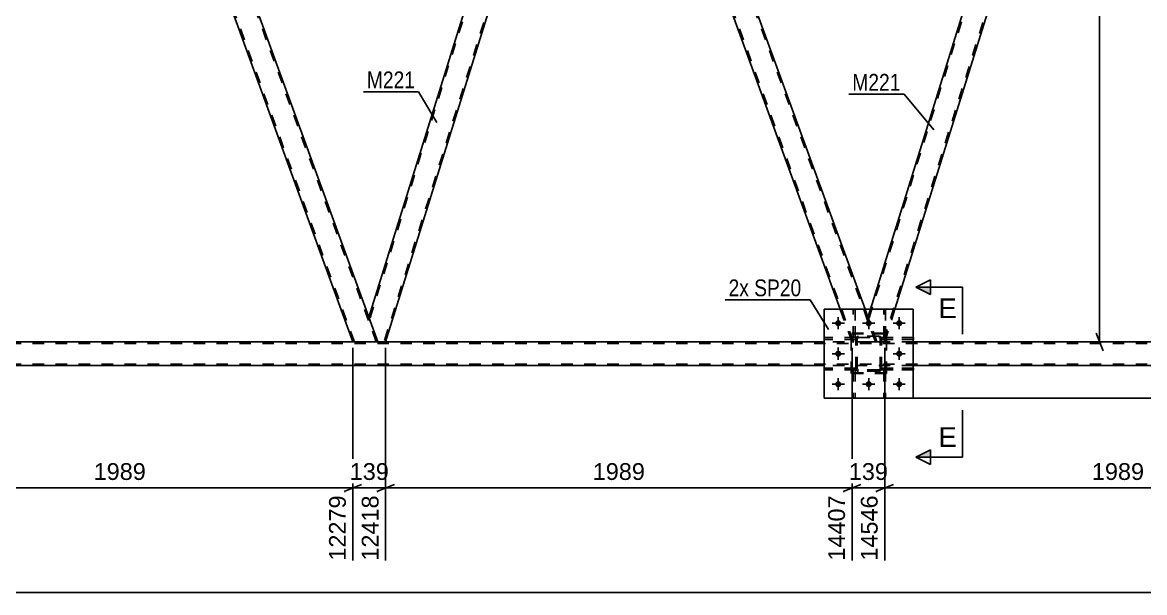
# Model space of a CAD drawing. Header units: millimetres. Extents: x -57 to 784, y -422 to 172.
# Drawn here: x 478.4 to 669.8, y -166.8 to -69.5 of the extents above; entities that cross this region are included whole.
import ezdxf

# ---------------------------------------------------------------- set-up
doc = ezdxf.new("R2010")
doc.units = ezdxf.units.MM
doc.linetypes.add('DXK_LINE_DOT2', pattern=[3.9198, 1.9599, -1.9599])
doc.linetypes.add('DXK_LINE_DOT3', pattern=[5.9187, 2.979, -0.9799, 0.9799, -0.9799])
doc.styles.add('Arial', font='ARIAL.TTF', dxfattribs={"height": 0.2})
doc.styles.add('Arial Narrow', font='ARIALN.TTF', dxfattribs={"height": 0.2})

# ---------------------------------------------------------------- blocks, each defined once
blk = doc.blocks.new('Part-122571766-3527 - 3505')
at = {"color": 7, "linetype": 'DXK_LINE_DOT2'}
for p, q in [((624.97, -128.76), (624.97, -128.44)), ((624.97, -128.44), (630.37, -128.44)), ((630.37, -128.76), (624.97, -128.76)), ((625.57, -128.76), (625.57, -128.44)), ((630.37, -128.44), (630.37, -128.76))]:
    blk.add_line(p, q, dxfattribs=at)
blk = doc.blocks.new('Part-122571766-3534 - 3505')
at = {"color": 7, "linetype": 'DXK_LINE_DOT2'}
for p, q in [((620.56, -128.44), (615.17, -128.44)), ((615.17, -128.44), (615.17, -128.76)), ((620.56, -128.76), (615.17, -128.76)), ((619.96, -128.76), (619.96, -128.44)), ((620.56, -128.76), (620.56, -128.44))]:
    blk.add_line(p, q, dxfattribs=at)
blk = doc.blocks.new('Part-122571766-3535 - 3505')
at = {"color": 7, "linetype": 'DXK_LINE_DOT2'}
for p, q in [((620.56, -123.24), (615.17, -123.24)), ((615.17, -123.24), (615.17, -123.56)), ((620.56, -123.56), (615.17, -123.56)), ((619.96, -123.56), (619.96, -123.24)), ((620.56, -123.56), (620.56, -123.24))]:
    blk.add_line(p, q, dxfattribs=at)
blk = doc.blocks.new('Part-122571766-3536 - 3505')
at = {"color": 7, "linetype": 'DXK_LINE_DOT2'}
for p, q in [((630.37, -128.44), (624.97, -128.44)), ((624.97, -128.44), (624.97, -128.76)), ((624.97, -128.76), (630.37, -128.76)), ((625.57, -128.76), (625.57, -128.44)), ((630.37, -128.76), (630.37, -128.44))]:
    blk.add_line(p, q, dxfattribs=at)
blk = doc.blocks.new('Part-122571766-3537 - 3505')
at = {"color": 7, "linetype": 'DXK_LINE_DOT2'}
for p, q in [((630.37, -123.24), (624.97, -123.24)), ((624.97, -123.24), (624.97, -123.56)), ((624.97, -123.56), (630.37, -123.56)), ((625.57, -123.56), (625.57, -123.24)), ((630.37, -123.56), (630.37, -123.24))]:
    blk.add_line(p, q, dxfattribs=at)
blk = doc.blocks.new('Part-122571766-3538 - 3505')
at = {"color": 7, "linetype": 'DXK_LINE_DOT2'}
for p, q in [((620.56, -123.24), (615.17, -123.24)), ((615.17, -123.56), (615.17, -123.24)), ((620.56, -123.56), (615.17, -123.56)), ((619.96, -123.56), (619.96, -123.24)), ((620.56, -123.24), (620.56, -123.56))]:
    blk.add_line(p, q, dxfattribs=at)
blk = doc.blocks.new('Part-122571766-3540 - 3505')
at = {"color": 7, "linetype": 'DXK_LINE_DOT2'}
for p, q in [((620.44, -128.77), (620.12, -128.77)), ((620.12, -128.77), (620.12, -133.6)), ((620.12, -129.37), (620.44, -129.37)), ((620.44, -128.77), (620.44, -133.6)), ((620.12, -133.6), (620.44, -133.6))]:
    blk.add_line(p, q, dxfattribs=at)
blk = doc.blocks.new('Part-122571766-3541 - 3505')
at = {"color": 2, "linetype": 'Continuous'}
for p, q in [((625.32, -118.4), (625.32, -118.4)), ((625.64, -118.4), (625.32, -118.4)), ((625.64, -118.4), (625.64, -118.4))]:
    blk.add_line(p, q, dxfattribs=at)
at = {"color": 7, "linetype": 'DXK_LINE_DOT2'}
for p, q in [((625.32, -123.25), (625.32, -118.4)), ((625.64, -123.25), (625.64, -118.4)), ((625.32, -122.65), (625.64, -122.65)), ((625.64, -123.25), (625.32, -123.25))]:
    blk.add_line(p, q, dxfattribs=at)
blk = doc.blocks.new('Part-122571766-3542 - 3505')
at = {"color": 2, "linetype": 'Continuous'}
for p, q in [((620.12, -118.4), (620.12, -118.4)), ((620.44, -118.4), (620.12, -118.4)), ((620.44, -118.4), (620.44, -118.4))]:
    blk.add_line(p, q, dxfattribs=at)
at = {"color": 7, "linetype": 'DXK_LINE_DOT2'}
for p, q in [((620.12, -123.25), (620.12, -118.4)), ((620.44, -123.25), (620.44, -118.4)), ((620.12, -122.65), (620.44, -122.65)), ((620.44, -123.25), (620.12, -123.25))]:
    blk.add_line(p, q, dxfattribs=at)
blk = doc.blocks.new('Part-122571766-3543 - 3505')
at = {"color": 7, "linetype": 'DXK_LINE_DOT2'}
for p, q in [((620.56, -128.44), (615.17, -128.44)), ((615.17, -128.76), (615.17, -128.44)), ((620.56, -128.76), (615.17, -128.76)), ((619.96, -128.76), (619.96, -128.44)), ((620.56, -128.44), (620.56, -128.76))]:
    blk.add_line(p, q, dxfattribs=at)
blk = doc.blocks.new('Part-122571766-3979 - 3505')
at = {"color": 7, "linetype": 'DXK_LINE_DOT2'}
for p, q in [((717.3, -124.24), (43.63, -124.24)), ((540.35, -124), (534.77, -124)), ((630.36, -124), (615.16, -124)), ((717.3, -127.76), (43.63, -127.76)), ((630.36, -128), (615.16, -128))]:
    blk.add_line(p, q, dxfattribs=at)
at = {"color": 2, "linetype": 'Continuous'}
for p, q in [((534.77, -124), (460.1, -124)), ((615.16, -124), (540.35, -124)), ((705.04, -124), (630.36, -124)), ((615.16, -128), (460.1, -128)), ((717.3, -128), (630.36, -128))]:
    blk.add_line(p, q, dxfattribs=at)
blk = doc.blocks.new('Part-122571766-3550 - 3505')
at = {"color": 7, "linetype": 'DXK_LINE_DOT2'}
for p, q in [((625.32, -123.25), (625.32, -118.4)), ((625.32, -118.4), (625.64, -118.4)), ((625.64, -118.4), (625.64, -123.25)), ((625.32, -122.65), (625.64, -122.65)), ((625.64, -123.25), (625.32, -123.25))]:
    blk.add_line(p, q, dxfattribs=at)
blk = doc.blocks.new('Part-122571766-3556 - 3505')
at = {"color": 7, "linetype": 'DXK_LINE_DOT2'}
for p, q in [((624.97, -123.56), (624.97, -123.24)), ((624.97, -123.24), (630.37, -123.24)), ((630.37, -123.56), (624.97, -123.56)), ((625.57, -123.56), (625.57, -123.24)), ((630.37, -123.24), (630.37, -123.56))]:
    blk.add_line(p, q, dxfattribs=at)
blk = doc.blocks.new('Part-122571766-3672 - 3505')
at = {"color": 2, "linetype": 'Continuous'}
for p, q in [((494.63, -2), (490.37, -2)), ((494.63, -2), (537.48, -119.75)), ((534.77, -124), (491.92, -6.25)), ((538.99, -124), (534.77, -124)), ((539.03, -124), (538.99, -124))]:
    blk.add_line(p, q, dxfattribs=at)
at = {"color": 7, "linetype": 'DXK_LINE_DOT2'}
for p, q in [((490.37, -2), (491.92, -6.25)), ((535.03, -124), (490.62, -2)), ((490.62, -2), (490.64, -2)), ((538.77, -124), (494.37, -2)), ((539.03, -124), (537.48, -119.75)), ((535.03, -124), (535.05, -124))]:
    blk.add_line(p, q, dxfattribs=at)
blk = doc.blocks.new('Part-122571766-3561 - 3505')
at = {"color": 7, "linetype": 'DXK_LINE_DOT2'}
for p, q in [((615.16, -133.6), (615.16, -118.4)), ((615.16, -118.4), (630.36, -118.4)), ((630.36, -118.4), (630.36, -133.6)), ((630.36, -133.6), (615.16, -133.6))]:
    blk.add_line(p, q, dxfattribs=at)
blk = doc.blocks.new('Part-122571766-3683 - 3505')
at = {"color": 7, "linetype": 'DXK_LINE_DOT2'}
for p, q in [((620.56, -123.48), (620.6, -123.3)), ((620.6, -123.3), (620.56, -123.48)), ((620.56, -128.52), (620.56, -123.48)), ((620.8, -123.48), (620.82, -123.39)), ((620.8, -128.52), (620.8, -123.48)), ((620.82, -123.39), (620.88, -123.31)), ((620.86, -123.04), (621.04, -123)), ((621.04, -123), (620.86, -123.04)), ((620.88, -123.31), (620.95, -123.26)), ((620.95, -123.26), (621.04, -123.24)), ((624.48, -123), (621.04, -123)), ((621.04, -123.24), (624.48, -123.24)), ((624.48, -123), (624.67, -123.04)), ((624.67, -123.04), (624.48, -123)), ((624.48, -123.24), (624.58, -123.26)), ((624.58, -123.26), (624.65, -123.31)), ((624.65, -123.31), (624.71, -123.39)), ((624.71, -123.39), (624.72, -123.48)), ((624.72, -128.52), (624.72, -123.48)), ((624.93, -123.3), (624.96, -123.48)), ((624.96, -123.48), (624.93, -123.3)), ((624.96, -128.52), (624.96, -123.48)), ((620.6, -128.71), (620.56, -128.52)), ((620.56, -128.52), (620.6, -128.71)), ((620.82, -128.62), (620.8, -128.52)), ((620.88, -128.69), (620.82, -128.62)), ((621.04, -129), (620.86, -128.97)), ((620.86, -128.97), (621.04, -129)), ((620.95, -128.75), (620.88, -128.69)), ((621.04, -128.76), (620.95, -128.75)), ((624.48, -128.76), (621.04, -128.76)), ((624.48, -129), (621.04, -129)), ((624.58, -128.75), (624.48, -128.76)), ((624.67, -128.97), (624.48, -129)), ((624.48, -129), (624.67, -128.97)), ((624.65, -128.69), (624.58, -128.75)), ((624.71, -128.62), (624.65, -128.69)), ((624.72, -128.52), (624.71, -128.62)), ((624.96, -128.52), (624.93, -128.71)), ((624.93, -128.71), (624.96, -128.52))]:
    blk.add_line(p, q, dxfattribs=at)
at = {"color": 7, "linetype": 'DXK_LINE_DOT3'}
blk.add_line((622.76, -126), (622.76, -126), dxfattribs=at)
at = {"color": 7, "linetype": 'DXK_LINE_DOT2'}
for centre, start, end in [((621.04, -123.48), 112.5, 157.5), ((621.04, -123.48), 112.5, 157.5), ((624.48, -123.48), 22.5, 67.5), ((624.48, -123.48), 22.5, 67.5), ((621.04, -128.52), 202.5, 247.5), ((621.04, -128.52), 202.5, 247.5), ((624.48, -128.52), 292.5, 337.5), ((624.48, -128.52), 292.5, 337.5)]:
    blk.add_arc(centre, 0.48, start, end, dxfattribs=at)
blk = doc.blocks.new('Part-122571766-3566 - 3505')
at = {"color": 2, "linetype": 'Continuous'}
for p, q in [((615.16, -118.4), (615.16, -133.6)), ((630.36, -118.4), (615.16, -118.4)), ((630.36, -133.6), (630.36, -118.4)), ((615.16, -133.6), (630.36, -133.6))]:
    blk.add_line(p, q, dxfattribs=at)
blk = doc.blocks.new('Part-122571766-3604 - 3505')
at = {"color": 7, "linetype": 'DXK_LINE_DOT2'}
for p, q in [((620.56, -123.48), (620.6, -123.3)), ((620.6, -123.3), (620.56, -123.48)), ((620.56, -128.52), (620.56, -123.48)), ((620.8, -123.48), (620.82, -123.39)), ((620.8, -128.52), (620.8, -123.48)), ((620.82, -123.39), (620.88, -123.31)), ((620.86, -123.04), (621.04, -123)), ((621.04, -123), (620.86, -123.04)), ((620.88, -123.31), (620.95, -123.26)), ((620.95, -123.26), (621.04, -123.24)), ((624.48, -123), (621.04, -123)), ((621.04, -123.24), (624.48, -123.24)), ((624.48, -123), (624.67, -123.04)), ((624.67, -123.04), (624.48, -123)), ((624.48, -123.24), (624.58, -123.26)), ((624.58, -123.26), (624.65, -123.31)), ((624.65, -123.31), (624.71, -123.39)), ((624.71, -123.39), (624.72, -123.48)), ((624.72, -128.52), (624.72, -123.48)), ((624.93, -123.3), (624.96, -123.48)), ((624.96, -123.48), (624.93, -123.3)), ((624.96, -128.52), (624.96, -123.48)), ((620.6, -128.71), (620.56, -128.52)), ((620.56, -128.52), (620.6, -128.71)), ((620.82, -128.62), (620.8, -128.52)), ((620.88, -128.69), (620.82, -128.62)), ((621.04, -129), (620.86, -128.97)), ((620.86, -128.97), (621.04, -129)), ((620.95, -128.75), (620.88, -128.69)), ((621.04, -128.76), (620.95, -128.75)), ((624.48, -128.76), (621.04, -128.76)), ((624.48, -129), (621.04, -129)), ((624.58, -128.75), (624.48, -128.76)), ((624.67, -128.97), (624.48, -129)), ((624.48, -129), (624.67, -128.97)), ((624.65, -128.69), (624.58, -128.75)), ((624.71, -128.62), (624.65, -128.69)), ((624.72, -128.52), (624.71, -128.62)), ((624.96, -128.52), (624.93, -128.71)), ((624.93, -128.71), (624.96, -128.52))]:
    blk.add_line(p, q, dxfattribs=at)
at = {"color": 7, "linetype": 'DXK_LINE_DOT3'}
blk.add_line((622.76, -126), (622.76, -126), dxfattribs=at)
at = {"color": 7, "linetype": 'DXK_LINE_DOT2'}
for centre, start, end in [((621.04, -123.48), 112.5, 157.5), ((621.04, -123.48), 112.5, 157.5), ((624.48, -123.48), 22.5, 67.5), ((624.48, -123.48), 22.5, 67.5), ((621.04, -128.52), 202.5, 247.5), ((621.04, -128.52), 202.5, 247.5), ((624.48, -128.52), 292.5, 337.5), ((624.48, -128.52), 292.5, 337.5)]:
    blk.add_arc(centre, 0.48, start, end, dxfattribs=at)
blk = doc.blocks.new('Part-122571766-3675 - 3505')
at = {"color": 7, "linetype": 'DXK_LINE_DOT2'}
for p, q in [((625.64, -128.77), (625.32, -128.77)), ((625.32, -128.77), (625.32, -133.6)), ((625.32, -129.37), (625.64, -129.37)), ((625.64, -128.77), (625.64, -133.6)), ((625.32, -133.6), (625.64, -133.6))]:
    blk.add_line(p, q, dxfattribs=at)
blk = doc.blocks.new('Part-122571766-3682 - 3505')
at = {"color": 7, "linetype": 'DXK_LINE_DOT2'}
for p, q in [((625.77, -122.47), (619.77, -122.47)), ((619.77, -129.27), (619.77, -122.47)), ((625.77, -129.27), (625.77, -122.47)), ((625.77, -129.27), (619.77, -129.27))]:
    blk.add_line(p, q, dxfattribs=at)
blk = doc.blocks.new('Part-122571766-3684 - 3505')
at = {"color": 7, "linetype": 'DXK_LINE_DOT2'}
for p, q in [((625.32, -128.77), (625.64, -128.77)), ((625.32, -128.77), (625.32, -133.6)), ((625.32, -129.37), (625.64, -129.37)), ((625.64, -128.77), (625.64, -133.6)), ((625.64, -133.6), (625.32, -133.6))]:
    blk.add_line(p, q, dxfattribs=at)
blk = doc.blocks.new('Part-122571766-3685 - 3505')
at = {"color": 7, "linetype": 'DXK_LINE_DOT2'}
for p, q in [((620.12, -128.77), (620.44, -128.77)), ((620.12, -128.77), (620.12, -133.6)), ((620.12, -129.37), (620.44, -129.37)), ((620.44, -128.77), (620.44, -133.6)), ((620.44, -133.6), (620.12, -133.6))]:
    blk.add_line(p, q, dxfattribs=at)
blk = doc.blocks.new('Part-122571766-3687 - 3505')
at = {"color": 7, "linetype": 'DXK_LINE_DOT2'}
for p, q in [((620.12, -123.25), (620.12, -118.4)), ((620.12, -118.4), (620.44, -118.4)), ((620.44, -118.4), (620.44, -123.25)), ((620.12, -122.65), (620.44, -122.65)), ((620.44, -123.25), (620.12, -123.25))]:
    blk.add_line(p, q, dxfattribs=at)
blk = doc.blocks.new('Part-122571766-3698 - 3505')
at = {"color": 7, "linetype": 'DXK_LINE_DOT2'}
for p, q in [((664.89, -2), (660.64, -2)), ((662.18, -6.25), (660.64, -2)), ((705.3, -124), (660.89, -2)), ((709.04, -124), (664.64, -2)), ((665.04, -2.4), (664.89, -2)), ((705.3, -124), (705.32, -124))]:
    blk.add_line(p, q, dxfattribs=at)
at = {"color": 2, "linetype": 'Continuous'}
for p, q in [((709.3, -124), (665.04, -2.4)), ((705.04, -124), (662.18, -6.25)), ((709.26, -124), (705.04, -124)), ((709.3, -124), (709.26, -124))]:
    blk.add_line(p, q, dxfattribs=at)
blk = doc.blocks.new('Part-122571766-3717 - 3505')
at = {"color": 2, "linetype": 'Continuous'}
for p, q in [((574.19, -2), (537.48, -119.75)), ((574.22, -2), (574.19, -2)), ((575.65, -2.4), (577.05, -6.25)), ((577.05, -6.25), (540.35, -124)), ((539.03, -124), (537.48, -119.75)), ((539.03, -124), (539.85, -124)), ((540.31, -124), (539.85, -124)), ((540.35, -124), (540.31, -124))]:
    blk.add_line(p, q, dxfattribs=at)
at = {"color": 7, "linetype": 'DXK_LINE_DOT2'}
for p, q in [((574.44, -2), (537.62, -120.12)), ((574.22, -2), (574.22, -2)), ((574.22, -2), (575.5, -2)), ((575.65, -2.4), (575.5, -2)), ((576.92, -5.88), (540.1, -124)), ((539.85, -124), (540.2, -124))]:
    blk.add_line(p, q, dxfattribs=at)
blk = doc.blocks.new('Part-122571766-3743 - 3505')
at = {"color": 7, "linetype": 'DXK_LINE_DOT2'}
for p, q in [((579.76, -2), (575.5, -2)), ((577.05, -6.25), (575.5, -2)), ((620.16, -124), (575.76, -2)), ((623.91, -124), (579.5, -2)), ((579.91, -2.4), (579.76, -2)), ((619.91, -124), (617.87, -118.4)), ((624.16, -124), (622.13, -118.4)), ((624.16, -124), (619.91, -124))]:
    blk.add_line(p, q, dxfattribs=at)
at = {"color": 2, "linetype": 'Continuous'}
for p, q in [((622.13, -118.4), (579.91, -2.4)), ((617.87, -118.4), (577.05, -6.25))]:
    blk.add_line(p, q, dxfattribs=at)
blk = doc.blocks.new('Part-122571766-3812 - 3505')
at = {"color": 7, "linetype": 'DXK_LINE_DOT2'}
for p, q in [((659.57, -2), (622.75, -120.12)), ((659.32, -2), (659.2, -2.4)), ((660.64, -2), (659.32, -2)), ((660.78, -2.4), (660.64, -2)), ((662.05, -5.88), (625.23, -124)), ((623.04, -118.4), (622.62, -119.75)), ((627.23, -118.4), (625.48, -124)), ((624.16, -124), (622.62, -119.75)), ((625.48, -124), (624.16, -124))]:
    blk.add_line(p, q, dxfattribs=at)
at = {"color": 2, "linetype": 'Continuous'}
for p, q in [((659.2, -2.4), (623.04, -118.4)), ((660.78, -2.4), (662.18, -6.25)), ((662.18, -6.25), (627.23, -118.4))]:
    blk.add_line(p, q, dxfattribs=at)
blk = doc.blocks.new('Part-122571766-3832 - 3505')
at = {"color": 7, "linetype": 'DXK_LINE_DOT2'}
for p, q in [((489.3, -2), (452.48, -120.12)), ((491.78, -5.88), (454.96, -124)), ((452.77, -118.4), (452.35, -119.75)), ((456.96, -118.4), (455.21, -124)), ((453.9, -124), (452.35, -119.75)), ((455.21, -124), (453.9, -124))]:
    blk.add_line(p, q, dxfattribs=at)
at = {"color": 2, "linetype": 'Continuous'}
for p, q in [((489.05, -2), (452.77, -118.4)), ((490.37, -2), (489.05, -2)), ((491.92, -6.25), (490.37, -2)), ((491.92, -6.25), (456.96, -118.4))]:
    blk.add_line(p, q, dxfattribs=at)
blk = doc.blocks.new('Part-122571766-3980 - 3505')
at = {"color": 7, "linetype": 'DXK_LINE_DOT2'}
for p, q in [((625.77, -122.6), (619.77, -122.6)), ((619.77, -129.4), (619.77, -122.6)), ((625.77, -129.4), (625.77, -122.6)), ((625.77, -129.4), (619.77, -129.4))]:
    blk.add_line(p, q, dxfattribs=at)
blk = doc.blocks.new('Bolt-122571766-4056 - 3505')
at = {"color": 1, "linetype": 'Continuous'}
for p, q in [((617.56, -119.76), (617.56, -120.46)), ((622.76, -119.76), (622.76, -120.46)), ((627.96, -119.76), (627.96, -120.46)), ((616.52, -120.8), (617.22, -120.8)), ((617.56, -121.84), (617.56, -121.15)), ((618.6, -120.8), (617.91, -120.8)), ((621.72, -120.8), (622.42, -120.8)), ((622.76, -121.84), (622.76, -121.15)), ((623.8, -120.8), (623.11, -120.8)), ((626.92, -120.8), (627.62, -120.8)), ((627.96, -121.84), (627.96, -121.15)), ((629, -120.8), (628.31, -120.8)), ((616.52, -126), (617.22, -126)), ((617.56, -124.96), (617.56, -125.66)), ((618.6, -126), (617.91, -126)), ((626.92, -126), (627.62, -126)), ((627.96, -124.96), (627.96, -125.66)), ((629, -126), (628.31, -126)), ((617.56, -127.04), (617.56, -126.35)), ((627.96, -127.04), (627.96, -126.35)), ((616.52, -131.2), (617.22, -131.2)), ((617.56, -130.16), (617.56, -130.86)), ((617.56, -132.24), (617.56, -131.55)), ((618.6, -131.2), (617.91, -131.2)), ((621.72, -131.2), (622.42, -131.2)), ((622.76, -130.16), (622.76, -130.86)), ((622.76, -132.24), (622.76, -131.55)), ((623.8, -131.2), (623.11, -131.2)), ((626.92, -131.2), (627.62, -131.2)), ((627.96, -130.16), (627.96, -130.86)), ((627.96, -132.24), (627.96, -131.55)), ((629, -131.2), (628.31, -131.2))]:
    blk.add_line(p, q, dxfattribs=at)
blk = doc.blocks.new('Bolt-122571766-4057 - 3505')
at = {"linetype": 'Continuous'}
for points in [[(618.08, -120.8, -1), (617.04, -120.8, -1)], [(623.28, -120.8, -1), (622.24, -120.8, -1)], [(628.48, -120.8, -1), (627.44, -120.8, -1)], [(618.08, -126, -1), (617.04, -126, -1)], [(628.48, -126, -1), (627.44, -126, -1)], [(618.08, -131.2, -1), (617.04, -131.2, -1)], [(623.28, -131.2, -1), (622.24, -131.2, -1)], [(628.48, -131.2, -1), (627.44, -131.2, -1)]]:
    blk.add_hatch(color=1, dxfattribs=at).paths.add_polyline_path(points)
at = {"color": 1, "linetype": 'Continuous'}
for p, q in [((617.56, -119.76), (617.56, -121.84)), ((622.76, -119.76), (622.76, -121.84)), ((627.96, -119.76), (627.96, -121.84)), ((618.6, -120.8), (616.52, -120.8)), ((623.8, -120.8), (621.72, -120.8)), ((629, -120.8), (626.92, -120.8)), ((618.6, -126), (616.52, -126)), ((617.56, -124.96), (617.56, -127.04)), ((629, -126), (626.92, -126)), ((627.96, -124.96), (627.96, -127.04)), ((618.6, -131.2), (616.52, -131.2)), ((617.56, -130.16), (617.56, -132.24)), ((623.8, -131.2), (621.72, -131.2)), ((622.76, -130.16), (622.76, -132.24)), ((629, -131.2), (626.92, -131.2)), ((627.96, -130.16), (627.96, -132.24))]:
    blk.add_line(p, q, dxfattribs=at)
blk = doc.blocks.new('StraightDimension-122571766-4910 - 3505')
at = {"color": 7, "linetype": 'Continuous'}
for p, q in [((692.92, 17.6), (754.89, 17.6)), ((753.09, 16.1), (751.89, 19.1)), ((752.49, -133.6), (752.49, 17.6)), ((623.76, -133.6), (754.89, -133.6)), ((751.89, -132.1), (753.09, -135.1))]:
    blk.add_line(p, q, dxfattribs=at)
at = {"color": 0}
blk.add_wipeout([(751.74, -52.96), (747.54, -52.96), (747.54, -63.05), (751.74, -63.05)], dxfattribs=at)
at = {"color": 3, "style": 'Arial'}
blk.add_text('3780', height=2.865, rotation=90.0002, dxfattribs=at).set_placement((751.14, -62.45))
blk = doc.blocks.new('StraightDimension-122571766-5144 - 3505')
at = {"color": 7, "linetype": 'Continuous'}
for p, q in [((455.21, -125), (455.21, -161.31)), ((534.77, -125), (534.77, -161.31)), ((456.71, -148.29), (453.71, -149.49)), ((455.21, -148.89), (534.77, -148.89)), ((533.27, -149.49), (536.27, -148.29))]:
    blk.add_line(p, q, dxfattribs=at)
at = {"color": 0}
blk.add_wipeout([(500.04, -148.14), (500.04, -143.94), (489.95, -143.94), (489.95, -148.14)], dxfattribs=at)
at = {"color": 0, "linetype": 'Continuous'}
blk.add_wipeout([(534.17, -149.59), (529.97, -149.59), (529.97, -161.91), (534.17, -161.91)], dxfattribs=at)
at = {"color": 3, "style": 'Arial'}
blk.add_text('1989', height=2.865, dxfattribs=at).set_placement((490.55, -147.54))
at = {"color": 3, "linetype": 'Continuous', "style": 'Arial'}
blk.add_text('12279', height=2.865, rotation=90.0002, dxfattribs=at).set_placement((533.57, -161.31))
blk = doc.blocks.new('StraightDimension-122571766-4899 - 3505')
at = {"color": 7, "linetype": 'Continuous'}
blk.add_line((-0.64, -166.75), (726.56, -166.75), dxfattribs=at)
blk = doc.blocks.new('StraightDimension-122571766-5160 - 3505')
at = {"color": 7, "linetype": 'Continuous'}
for p, q in [((534.77, -125), (534.77, -161.31)), ((540.35, -125), (540.35, -161.31)), ((533.27, -149.49), (536.27, -148.29)), ((534.77, -148.89), (540.35, -148.89)), ((541.85, -148.29), (538.85, -149.49))]:
    blk.add_line(p, q, dxfattribs=at)
at = {"color": 0}
blk.add_wipeout([(541.5, -148.14), (541.5, -143.94), (533.63, -143.94), (533.63, -148.14)], dxfattribs=at)
at = {"color": 0, "linetype": 'Continuous'}
blk.add_wipeout([(539.75, -149.59), (535.55, -149.59), (535.55, -161.91), (539.75, -161.91)], dxfattribs=at)
at = {"color": 3, "style": 'Arial'}
blk.add_text('139', height=2.865, dxfattribs=at).set_placement((534.23, -147.54))
at = {"color": 3, "linetype": 'Continuous', "style": 'Arial'}
blk.add_text('12418', height=2.865, rotation=90.0002, dxfattribs=at).set_placement((539.15, -161.31))
blk = doc.blocks.new('StraightDimension-122571766-5176 - 3505')
at = {"color": 7, "linetype": 'Continuous'}
for p, q in [((540.35, -125), (540.35, -161.31)), ((619.91, -125), (619.91, -161.31)), ((541.85, -148.29), (538.85, -149.49)), ((540.35, -148.89), (619.91, -148.89)), ((618.41, -149.49), (621.41, -148.29))]:
    blk.add_line(p, q, dxfattribs=at)
at = {"color": 0}
blk.add_wipeout([(585.18, -148.14), (585.18, -143.94), (575.08, -143.94), (575.08, -148.14)], dxfattribs=at)
at = {"color": 0, "linetype": 'Continuous'}
blk.add_wipeout([(619.31, -149.59), (615.11, -149.59), (615.11, -161.91), (619.31, -161.91)], dxfattribs=at)
at = {"color": 3, "style": 'Arial'}
blk.add_text('1989', height=2.865, dxfattribs=at).set_placement((575.68, -147.54))
at = {"color": 3, "linetype": 'Continuous', "style": 'Arial'}
blk.add_text('14407', height=2.865, rotation=90.0002, dxfattribs=at).set_placement((618.71, -161.31))
blk = doc.blocks.new('StraightDimension-122571766-4402 - 3505')
at = {"color": 7, "linetype": 'Continuous'}
for p, q in [((662.13, -124), (662.13, -2)), ((714.13, -124), (659.28, -124)), ((661.53, -122.5), (662.73, -125.5))]:
    blk.add_line(p, q, dxfattribs=at)
blk = doc.blocks.new('StraightDimension-122571766-5192 - 3505')
at = {"color": 7, "linetype": 'Continuous'}
for p, q in [((619.91, -125), (619.91, -161.31)), ((625.48, -125), (625.48, -161.31)), ((618.41, -149.49), (621.41, -148.29)), ((619.91, -148.89), (625.48, -148.89)), ((626.98, -148.29), (623.98, -149.49))]:
    blk.add_line(p, q, dxfattribs=at)
at = {"color": 0}
blk.add_wipeout([(626.63, -148.14), (626.63, -143.94), (618.76, -143.94), (618.76, -148.14)], dxfattribs=at)
at = {"color": 0, "linetype": 'Continuous'}
blk.add_wipeout([(624.88, -149.59), (620.68, -149.59), (620.68, -161.91), (624.88, -161.91)], dxfattribs=at)
at = {"color": 3, "style": 'Arial'}
blk.add_text('139', height=2.865, dxfattribs=at).set_placement((619.36, -147.54))
at = {"color": 3, "linetype": 'Continuous', "style": 'Arial'}
blk.add_text('14546', height=2.865, rotation=90.0002, dxfattribs=at).set_placement((624.28, -161.31))
blk = doc.blocks.new('StraightDimension-122571766-5208 - 3505')
at = {"color": 7, "linetype": 'Continuous'}
for p, q in [((625.48, -125), (625.48, -161.31)), ((705.04, -125), (705.04, -161.31)), ((626.98, -148.29), (623.98, -149.49)), ((625.48, -148.89), (705.04, -148.89)), ((703.54, -149.49), (706.54, -148.29))]:
    blk.add_line(p, q, dxfattribs=at)
at = {"color": 0}
blk.add_wipeout([(670.31, -148.14), (670.31, -143.94), (660.22, -143.94), (660.22, -148.14)], dxfattribs=at)
at = {"color": 0, "linetype": 'Continuous'}
blk.add_wipeout([(704.44, -149.59), (700.24, -149.59), (700.24, -161.91), (704.44, -161.91)], dxfattribs=at)
at = {"color": 3, "style": 'Arial'}
blk.add_text('1989', height=2.865, dxfattribs=at).set_placement((660.82, -147.54))
at = {"color": 3, "linetype": 'Continuous', "style": 'Arial'}
blk.add_text('16535', height=2.865, rotation=90.0002, dxfattribs=at).set_placement((703.84, -161.31))
blk = doc.blocks.new('SectionMark-122571766-5325 - 3505')
at = {"linetype": 'Continuous'}
for points in [[(633.27, -114.66), (633.27, -115.91), (630.77, -114.66)], [(633.27, -142.4), (633.27, -143.65), (630.77, -143.65)]]:
    blk.add_hatch(color=6, dxfattribs=at).paths.add_polyline_path(points)
at = {"color": 6, "linetype": 'Continuous'}
for p, q in [((630.77, -114.66), (633.27, -113.41)), ((638.77, -114.66), (630.77, -114.66)), ((630.77, -114.66), (633.27, -115.91)), ((633.27, -115.91), (633.27, -113.41)), ((638.77, -114.66), (638.77, -122.66)), ((638.77, -143.65), (638.77, -135.65)), ((630.77, -143.65), (633.27, -142.4)), ((633.27, -142.4), (633.27, -144.9)), ((638.77, -143.65), (630.77, -143.65)), ((633.27, -144.9), (630.77, -143.65))]:
    blk.add_line(p, q, dxfattribs=at)
at = {"color": 0, "linetype": 'Continuous'}
for points in [[(637.77, -119.91), (637.77, -116.41), (634.66, -116.41), (634.66, -119.91)], [(637.77, -141.9), (637.77, -138.4), (634.66, -138.4), (634.66, -141.9)]]:
    blk.add_wipeout(points, dxfattribs=at)
at = {"color": 3, "linetype": 'Continuous', "style": 'Arial'}
for p in [(634.66, -119.91), (634.66, -141.9)]:
    blk.add_text('E', height=3.34, dxfattribs=at).set_placement(p)
blk = doc.blocks.new('Mark-122571766-3713 - 3505')
at = {"color": 0}
blk.add_wipeout([(545.38, -80.71), (545.38, -77.71), (537.16, -77.71), (537.16, -80.71)], dxfattribs=at)
blk.add_wipeout([(545.38, -80.71), (545.38, -77.71), (537.16, -77.71), (537.16, -80.71)], dxfattribs=at)
at = {"color": 30, "linetype": 'Continuous'}
for p in [(536.56, -81.31), (549.11, -86.54)]:
    blk.add_line(p, (545.98, -81.31), dxfattribs=at)
at = {"color": 3, "style": 'Arial Narrow'}
blk.add_text('M221', height=2.863, dxfattribs=at).set_placement((537.16, -80.71))
blk = doc.blocks.new('Mark-122571766-3808 - 3505')
at = {"color": 0}
blk.add_wipeout([(628.18, -81.12), (628.18, -78.12), (619.96, -78.12), (619.96, -81.12)], dxfattribs=at)
blk.add_wipeout([(628.18, -81.12), (628.18, -78.12), (619.96, -78.12), (619.96, -81.12)], dxfattribs=at)
at = {"color": 30, "linetype": 'Continuous'}
for p in [(619.36, -81.72), (633.85, -87.78)]:
    blk.add_line(p, (628.78, -81.72), dxfattribs=at)
at = {"color": 3, "style": 'Arial Narrow'}
blk.add_text('M221', height=2.863, dxfattribs=at).set_placement((619.96, -81.12))
blk = doc.blocks.new('MarkSet-122571766-5414 - 3505')
at = {"color": 30, "linetype": 'Continuous'}
blk.add_line((615.91, -121.86), (612.76, -116.8), dxfattribs=at)
at = {"color": 0}
blk.add_wipeout([(602.32, -116.2), (602.32, -113.2), (598.85, -113.2), (598.85, -116.2)], dxfattribs=at)
blk.add_wipeout([(602.32, -116.2), (602.32, -113.2), (598.85, -113.2), (598.85, -116.2)], dxfattribs=at)
blk.add_wipeout([(611.26, -116.2), (611.26, -113.2), (603.22, -113.2), (603.22, -116.2)], dxfattribs=at)
blk.add_wipeout([(611.26, -116.2), (611.26, -113.2), (603.22, -113.2), (603.22, -116.2)], dxfattribs=at)
at = {"color": 30, "linetype": 'Continuous'}
blk.add_line((598.25, -116.8), (612.76, -116.8), dxfattribs=at)
at = {"color": 3, "style": 'Arial Narrow'}
for s, p in [('2x', (598.85, -116.2)), ('SP20', (603.22, -116.2))]:
    blk.add_text(s, height=2.863, dxfattribs=at).set_placement(p)

msp = doc.modelspace()

# ---------------------------------------------------------------- block references
for name in ['Part-122571766-3832 - 3505', 'Part-122571766-3672 - 3505', 'Part-122571766-3717 - 3505', 'Part-122571766-3743 - 3505', 'Part-122571766-3812 - 3505', 'Part-122571766-3698 - 3505', 'Part-122571766-3561 - 3505', 'Part-122571766-3566 - 3505', 'Part-122571766-3542 - 3505', 'Part-122571766-3687 - 3505', 'Part-122571766-3541 - 3505', 'Part-122571766-3550 - 3505', 'Bolt-122571766-4056 - 3505', 'Bolt-122571766-4057 - 3505', 'Part-122571766-3682 - 3505', 'Part-122571766-3979 - 3505', 'Part-122571766-3535 - 3505', 'Part-122571766-3538 - 3505', 'Part-122571766-3980 - 3505', 'Part-122571766-3683 - 3505', 'Part-122571766-3604 - 3505', 'Part-122571766-3537 - 3505', 'Part-122571766-3556 - 3505', 'Part-122571766-3534 - 3505', 'Part-122571766-3543 - 3505', 'Part-122571766-3540 - 3505', 'Part-122571766-3685 - 3505', 'Part-122571766-3527 - 3505', 'Part-122571766-3536 - 3505', 'Part-122571766-3675 - 3505', 'Part-122571766-3684 - 3505']:
    msp.add_blockref(name, (0, 0))

# ---------------------------------------------------------------- next in the draw order: block references
for name in ['StraightDimension-122571766-4910 - 3505', 'StraightDimension-122571766-5144 - 3505']:
    msp.add_blockref(name, (0, 0))

# ---------------------------------------------------------------- next in the draw order: block references
msp.add_blockref('StraightDimension-122571766-4899 - 3505', (0, 0))

# ---------------------------------------------------------------- next in the draw order: block references
msp.add_blockref('StraightDimension-122571766-5160 - 3505', (0, 0))

# ---------------------------------------------------------------- next in the draw order: block references
msp.add_blockref('StraightDimension-122571766-5176 - 3505', (0, 0))

# ---------------------------------------------------------------- next in the draw order: block references
msp.add_blockref('StraightDimension-122571766-4402 - 3505', (0, 0))

# ---------------------------------------------------------------- next in the draw order: block references
for name in ['Mark-122571766-3713 - 3505', 'Mark-122571766-3808 - 3505', 'MarkSet-122571766-5414 - 3505', 'StraightDimension-122571766-5192 - 3505']:
    msp.add_blockref(name, (0, 0))

# ---------------------------------------------------------------- next in the draw order: block references
msp.add_blockref('StraightDimension-122571766-5208 - 3505', (0, 0))

# ---------------------------------------------------------------- next in the draw order: block references
msp.add_blockref('SectionMark-122571766-5325 - 3505', (0, 0))

doc.saveas('drawing.dxf')
